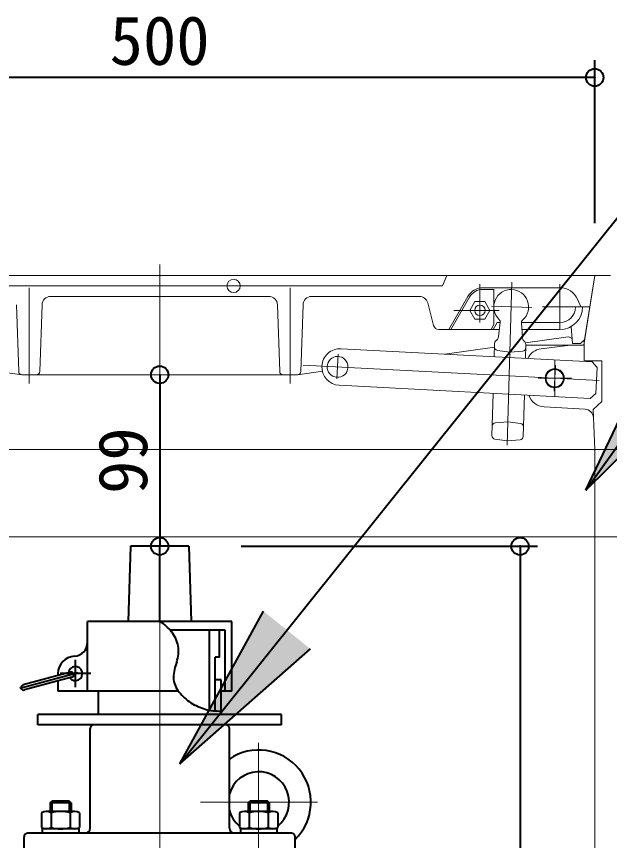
# Model space of a CAD drawing. Units: millimetres at full size, sheet at 1:20. Extents: x -5817 to 7940, y -3160 to 3160.
# Drawn here: x -2137.6 to -1796.8, y 671.7 to 1144.9 of the extents above; entities that cross this region are included whole.
import ezdxf
from ezdxf.enums import TextEntityAlignment as Align

# ---------------------------------------------------------------- set-up
doc = ezdxf.new("R2010")
doc.units = ezdxf.units.MM
doc.header["$LTSCALE"] = 20
doc.header["$PDMODE"] = 32
doc.header["$PDSIZE"] = 10
for name, color, linetype, lineweight in [('0-7_TEMP01', 3, 'Continuous', 18), ('0-9_躯体', 7, 'Continuous', 9), ('0-B_消火栓', 2, 'Continuous', 40), ('0-E_寸法', 1, 'Continuous', 40)]:
    doc.layers.add(name, color=color, linetype=linetype, lineweight=lineweight)
doc.styles.add('ＭＳ ゴシック', font='')
doc.styles.get('ＭＳ ゴシック').set_extended_font_data('MS Gothic')

msp = doc.modelspace()

# ---------------------------------------------------------------- linework, layer by layer
at = {"layer": '0-7_TEMP01'}
for p, q in [((-2055.25, 1002.47), (-2055.25, 846.11)), ((-2130.25, 989.11), (-2130.25, 934.11)), ((-1980.25, 989.11), (-1980.25, 934.11)), ((-1871.25, 991.11), (-1871.25, 969.11)), ((-1852.85, 992.26), (-1855.49, 898.73)), ((-1886.26, 976.11), (-1860.25, 976.11)), ((-1864.55, 978.43), (-1841.4, 977.77)), ((-1953.44, 936.79), (-1952.69, 950.89)), ((-1828.25, 947.61), (-1828.25, 926.62)), ((-1802.74, 935.77), (-1972.89, 944.69)), ((-1828.64, 929.62), (-1827.85, 944.6)), ((-1837.77, 937.11), (-1818.59, 937.11)), ((-2055.25, 871.11), (-2055.25, 601.11)), ((-2386.25, 846.11), (-1724.25, 846.11)), ((-2055.24, 414.61), (-2055.24, 840.61)), ((-2055.24, 414.61), (-2055.24, 840.61)), ((-1998.4, 727.78), (-1998.4, 585.28)), ((-1964.67, 693.65), (-2031.82, 693.65))]:
    msp.add_line(p, q, dxfattribs=at)
at = {"layer": '0-9_躯体'}
for p, q in [((-2313.25, 996.11), (-1797.25, 996.11)), ((-1805.25, 996.11), (-2305.25, 996.11)), ((-1812.87, 996.11), (-1923.19, 996.11)), ((-1892.75, 990.11), (-1890.25, 996.11)), ((-1805.25, 996.11), (-1811.58, 956.11)), ((-1811.11, 959.11), (-1805.25, 996.11)), ((-1796.25, 996.11), (-1805.25, 996.11)), ((-1892.75, 990.11), (-2232.75, 990.11)), ((-1869.47, 989.11), (-1825.25, 989.11)), ((-1825.25, 991.11), (-1825.25, 965.11)), ((-1869.47, 988.11), (-1863.25, 988.11)), ((-1863.25, 988.11), (-1863.25, 967.89)), ((-1992.59, 984.11), (-2117.91, 984.11)), ((-1906.1, 984.11), (-1967.91, 984.11)), ((-1901.27, 980.38), (-1897.84, 967.35)), ((-1878.13, 984.11), (-1889.11, 965.11)), ((-1887.95, 965.11), (-1877.27, 983.61)), ((-1877.02, 976.11), (-1874.13, 981.11)), ((-1874.13, 981.11), (-1868.36, 981.11)), ((-1865.48, 976.11), (-1868.36, 981.11)), ((-1813.25, 978.11), (-1815.16, 982.5)), ((-2137.59, 979.27), (-2136.31, 941.04)), ((-2124.18, 941.04), (-2122.91, 979.27)), ((-1986.31, 941.04), (-1987.59, 979.27)), ((-1972.91, 979.27), (-1974.18, 941.04)), ((-1874.13, 971.11), (-1877.02, 976.11)), ((-1868.36, 971.11), (-1865.48, 976.11)), ((-1813.17, 978.11), (-1835.36, 978.11)), ((-1816.25, 978.11), (-1808.1, 978.11)), ((-1874.13, 971.11), (-1868.36, 971.11)), ((-1864.86, 965.11), (-1863.25, 967.89)), ((-1861.39, 969.11), (-1863.7, 965.11)), ((-1861.39, 969.11), (-1863.7, 965.11)), ((-1861.39, 969.11), (-1859.62, 969.11)), ((-1860.63, 960.89), (-1859.6, 969.23)), ((-1847.42, 969.11), (-1825.25, 969.11)), ((-1846.85, 960.5), (-1847.41, 968.89)), ((-1818.82, 966.81), (-1818.11, 957.11)), ((-1894.93, 965.11), (-1860.11, 965.11)), ((-1887.95, 965.11), (-1864.86, 965.11)), ((-1847.16, 965.11), (-1825.25, 965.11)), ((-1820.52, 960.82), (-1845.02, 957.39)), ((-2257.98, 956.35), (-2134.59, 939.13)), ((-1862.85, 957.04), (-1863.06, 949.45)), ((-1862.22, 958.44), (-1861.55, 959.08)), ((-1846.04, 958.63), (-1845.4, 957.97)), ((-1844.86, 956.54), (-1845.08, 948.5)), ((-1844.87, 956.11), (-1811.25, 956.11)), ((-1819.25, 956.11), (-1836.03, 954.01)), ((-1813.43, 957.11), (-1818.11, 957.11)), ((-1813.43, 957.11), (-1811.11, 959.11)), ((-1811.25, 947.11), (-1811.25, 958.23)), ((-1806.73, 946.5), (-1951.03, 954.05)), ((-1862.91, 954.9), (-1891.34, 950.93)), ((-1861.18, 953.12), (-1853.99, 952.12)), ((-1853.99, 952.12), (-1846.74, 952.72)), ((-1834.25, 954.24), (-1836.03, 954.01)), ((-1801.25, 947.11), (-1811.25, 947.11)), ((-1803.89, 943.34), (-1806.73, 946.5)), ((-1801.25, 947.11), (-1801.25, 923.73)), ((-1804.67, 928.37), (-1803.89, 943.34)), ((-1976.18, 939.11), (-2134.32, 939.11)), ((-1961.79, 941.1), (-1975.91, 939.13)), ((-1807.83, 925.53), (-1952.13, 933.08)), ((-1863.65, 928.45), (-1864.34, 904.18)), ((-1845.67, 927.5), (-1846.35, 903.67)), ((-1804.67, 928.37), (-1807.83, 925.53)), ((-1806.23, 919.11), (-1801.25, 923.73)), ((-1834.26, 920.62), (-1810.77, 919.36)), ((-1805.25, 896.11), (-1806.23, 919.11)), ((-1862.36, 911.53), (-1855.12, 912.13)), ((-1855.12, 912.13), (-1847.92, 911.13)), ((-1862.62, 902.14), (-1855.42, 901.14)), ((-1855.42, 901.14), (-1848.19, 901.74)), ((-2241.02, 896.11), (-1805.25, 896.11)), ((-1805.25, 896.11), (-1805.25, 846.11)), ((-1724.25, 896.11), (-1805.25, 896.11)), ((-2386.25, 846.11), (-2055.25, 846.11)), ((-1764.25, 846.11), (-2055.25, 846.11)), ((-1805.25, 846.11), (-1805.25, 646.11))]:
    msp.add_line(p, q, dxfattribs=at)
for centre, radius in [((-2012.79, 990.11), 3.81), ((-1871.25, 976.11), 3), ((-1828.25, 937.11), 5.5), ((-1828.25, 937.11), 5.25), ((-1828.25, 937.11), 5)]:
    msp.add_circle(centre, radius, dxfattribs=at)
for centre, radius, start, end in [((-1869.47, 979.11), 10, 90, 150), ((-1825.25, 978.11), 11, 23.556, 90), ((-1869.47, 979.11), 9, 90, 150), ((-1853.25, 978.11), 10, 310.777, 225.984), ((-2117.91, 979.11), 5, 90, 178.091), ((-1992.59, 979.11), 5, 1.909, 90), ((-1967.91, 979.11), 5, 90, 178.091), ((-1906.1, 979.11), 5, 14.744, 90), ((-1825.25, 978.11), 9, 270, 0), ((-1825.25, 978.11), 13, 270, 0), ((-1861.58, 969.48), 2, 352.94, 45.984), ((-1845.41, 969.02), 2, 130.777, 183.821), ((-1894.93, 968.11), 3, 194.744, 270), ((-1863.62, 961.25), 3, 313.38, 352.94), ((-1820.24, 958.84), 2, 4.236, 97.945), ((-1860.85, 956.99), 2, 133.38, 178.38), ((-1843.85, 960.69), 3, 183.821, 223.381), ((-1846.86, 956.59), 2, 358.381, 43.381), ((-1951.58, 943.57), 10.5, 87, 177), ((-1860.9, 955.11), 2, 178.381, 262.04), ((-1846.9, 954.71), 2, 274.721, 358.381), ((-1834.78, 944.09), 10, 97.125, 154.22), ((-1953.08, 943.65), 6, 0, 355.198), ((-1951.58, 943.57), 10.5, 177, 267), ((-2134.32, 941.11), 2, 181.909, 270), ((-2126.18, 941.11), 2, 270, 358.091), ((-1984.32, 941.11), 2, 181.909, 270), ((-1976.18, 941.11), 2, 270, 358.091), ((-1833.72, 930.61), 10, 198.853, 266.907), ((-1811.04, 914.36), 5, 2.463, 86.907), ((-1862.19, 909.54), 2, 94.721, 178.38), ((-1848.2, 909.15), 2, 358.38, 82.04), ((-1862.34, 904.12), 2, 178.381, 262.04), ((-1848.35, 903.73), 2, 274.721, 358.381)]:
    msp.add_arc(centre, radius, start, end, dxfattribs=at)
at = {"layer": '0-B_消火栓'}
for p, q in [((-2071.99, 840.61), (-2073.32, 797.52)), ((-2038.49, 840.61), (-2071.99, 840.61)), ((-2055.24, 797.6), (-2055.24, 840.61)), ((-2038.49, 840.61), (-2037.17, 797.52)), ((-2038.49, 840.61), (-2037.17, 797.52)), ((-2013.74, 797.52), (-2096.74, 797.52)), ((-2096.74, 757.52), (-2096.74, 797.52)), ((-2073.31, 797.6), (-2037.17, 797.6)), ((-2013.74, 757.52), (-2013.74, 797.52)), ((-2017.74, 792.52), (-2049.29, 792.52)), ((-2026.74, 746.55), (-2026.74, 792.52)), ((-2021.19, 792.52), (-2020.99, 792.32)), ((-2020.99, 777.22), (-2020.99, 792.32)), ((-2017.74, 757.52), (-2017.74, 792.52)), ((-2023.49, 746.12), (-2023.49, 777.02)), ((-2103.74, 759.65), (-2103.74, 775.38)), ((-2102.12, 767.96), (-2135.62, 758.98)), ((-2106.55, 768.32), (-2133.82, 761.02)), ((-2113.74, 767.52), (-2113.74, 766.39)), ((-2094.91, 767.52), (-2112.52, 767.52)), ((-2105.77, 765.43), (-2133.04, 758.12)), ((-2113.74, 763.29), (-2113.74, 757.52)), ((-2019.99, 764.02), (-2023.49, 764.02)), ((-2019.99, 744.02), (-2019.99, 764.02)), ((-2044.59, 757.52), (-2113.74, 757.52)), ((-2090.49, 744.02), (-2090.49, 757.52)), ((-2013.74, 757.52), (-2019.99, 757.52)), ((-2019.99, 744.02), (-2019.99, 757.52)), ((-1985.24, 744.02), (-2125.24, 744.02)), ((-2125.24, 738.02), (-2125.24, 744.02)), ((-1985.24, 738.02), (-1985.24, 744.02)), ((-1985.24, 738.02), (-2125.24, 738.02)), ((-2095.24, 678.83), (-2095.24, 736.02)), ((-2015.24, 678.83), (-2015.24, 736.02)), ((-2118.24, 693.33), (-2118.24, 688.33)), ((-2117.24, 694.33), (-2117.24, 688.33)), ((-2107.24, 694.33), (-2117.24, 694.33)), ((-2107.24, 694.33), (-2107.24, 688.33)), ((-2106.24, 693.33), (-2107.24, 694.33)), ((-2106.24, 693.33), (-2106.24, 688.33)), ((-2004.4, 693.33), (-2004.4, 688.33)), ((-2003.4, 694.33), (-2003.4, 688.33)), ((-1993.4, 694.33), (-2003.4, 694.33)), ((-1993.4, 694.33), (-1993.4, 688.33)), ((-1992.4, 693.33), (-1993.4, 694.33)), ((-1992.4, 693.33), (-1992.4, 688.33)), ((-2123.19, 687.53), (-2123.19, 679.13)), ((-2104.03, 688.33), (-2120.45, 688.33)), ((-2117.72, 687.53), (-2117.72, 679.13)), ((-2106.76, 687.53), (-2106.76, 679.13)), ((-2101.29, 687.53), (-2101.29, 679.13)), ((-2009.35, 687.53), (-2009.35, 679.13)), ((-1990.19, 688.33), (-2006.61, 688.33)), ((-2003.88, 687.53), (-2003.88, 679.13)), ((-1992.92, 687.53), (-1992.92, 679.13)), ((-1987.45, 687.53), (-1987.45, 679.13)), ((-2101.74, 678.33), (-2122.74, 678.33)), ((-2122.74, 678.33), (-2122.74, 675.83)), ((-2101.74, 678.33), (-2101.74, 675.83)), ((-1987.9, 678.33), (-2008.9, 678.33)), ((-2008.9, 678.33), (-2008.9, 675.83)), ((-1987.9, 678.33), (-1987.9, 675.83)), ((-2133.24, 658.83), (-2133.24, 673.83)), ((-1979.4, 675.83), (-2131.24, 675.83)), ((-1977.4, 658.83), (-1977.4, 673.83))]:
    msp.add_line(p, q, dxfattribs=at)
for points in [[(-2020.99, 777.22), (-2021.19, 777.02), (-2023.49, 777.02)], [(-2106.24, 693.33), (-2118.24, 693.33), (-2117.24, 694.33)], [(-1992.4, 693.33), (-2004.4, 693.33), (-2003.4, 694.33)]]:
    msp.add_lwpolyline(points, dxfattribs=at)
for centre, radius, start, end in [((-2067.45, 776.93), 23.95, 37.406, 59.3274), ((-2064, 779.19), 19.82, 11.8299, 38.2819), ((-2104.74, 785.49), 8, 273.185, 0), ((-2063.58, 780.63), 19.16, 340.4894, 7.851), ((-2103.74, 767.52), 10, 93.185, 180), ((-2103.74, 767.52), 4, 217.024, 172.976), ((-2013.72, 762.97), 33.73, 160.4893, 176.0285), ((-2106.15, 766.88), 1.5, 285, 105), ((-2033.31, 765.9), 14.07, 182.4084, 219.6681), ((-2133.43, 759.57), 1.5, 105, 285), ((-2022.89, 773.75), 27.11, 218.3958, 237.7464), ((-2021.09, 775.88), 29.89, 237.0063, 254.5462), ((-2020.99, 777.16), 31.14, 254.9956, 271.8338), ((-2093.24, 736.02), 2, 90, 180), ((-2017.24, 736.02), 2, 0, 90), ((-1998.4, 693.65), 30, 314.427, 124.152), ((-1998.4, 693.65), 17.5, 308.734, 164.233), ((-2120.45, 683.25), 5.08, 57.419, 122.581), ((-2112.24, 669.19), 19.14, 73.374, 106.626), ((-2104.03, 683.25), 5.08, 57.419, 122.581), ((-1998.4, 693.65), 17.5, 195.767, 231.265), ((-2006.61, 683.25), 5.08, 57.419, 122.581), ((-1998.4, 669.19), 19.14, 73.374, 106.626), ((-1990.19, 683.25), 5.08, 57.419, 122.581), ((-2120.45, 683.41), 5.08, 237.419, 302.581), ((-2112.24, 697.46), 19.14, 253.374, 286.626), ((-2104.03, 683.41), 5.08, 237.419, 302.581), ((-2098.24, 678.83), 3, 270, 0), ((-2012.24, 678.83), 3, 180, 270), ((-2006.61, 683.41), 5.08, 237.419, 302.581), ((-1998.4, 697.46), 19.14, 253.374, 286.626), ((-1990.19, 683.41), 5.08, 237.419, 302.581), ((-2131.24, 673.83), 2, 90, 180), ((-1979.4, 673.83), 2, 0, 90)]:
    msp.add_arc(centre, radius, start, end, dxfattribs=at)
at = {"layer": '0-E_寸法'}
for p, q in [((-1805.25, 1026.11), (-1805.25, 1119.82)), ((-1805.25, 1109.82), (-2305.25, 1109.82)), ((-2043.77, 715.69), (-1735.25, 1100.37)), ((-1810.35, 872.93), (-1699.41, 1028.69)), ((-1810.35, 872.93), (-1767.36, 963.22)), ((-1810.35, 872.93), (-1739.08, 943.08)), ((-2055.25, 939.11), (-2055.25, 840.61)), ((-2008.49, 840.61), (-1838.17, 840.61)), ((-1848.16, 840.61), (-1848.16, 414.61)), ((-2043.77, 715.69), (-1995.7, 803.38)), ((-2043.77, 715.69), (-1968.61, 781.65))]:
    msp.add_line(p, q, dxfattribs=at)
for p in [(-1805.25, 1109.82), (-2055.25, 939.11), (-2055.25, 840.61), (-1848.16, 840.61)]:
    msp.add_point(p, dxfattribs=at)
for points in [[(-1767.36, 963.22), (-1739.08, 943.08), (-1810.35, 872.93)], [(-1995.7, 803.38), (-1968.61, 781.65), (-2043.77, 715.69)]]:
    msp.add_solid(points, dxfattribs=at)

# ---------------------------------------------------------------- texts
at = {"layer": '0-E_寸法', "style": 'ＭＳ ゴシック'}
msp.add_text('500', height=28.15, dxfattribs=at).set_placement((-2084.05, 1108.6), align=Align.BOTTOM_LEFT)
msp.add_text('99', height=28.15, rotation=90, dxfattribs=at).set_placement((-2054.03, 870.66), align=Align.BOTTOM_LEFT)

doc.saveas('drawing.dxf')
